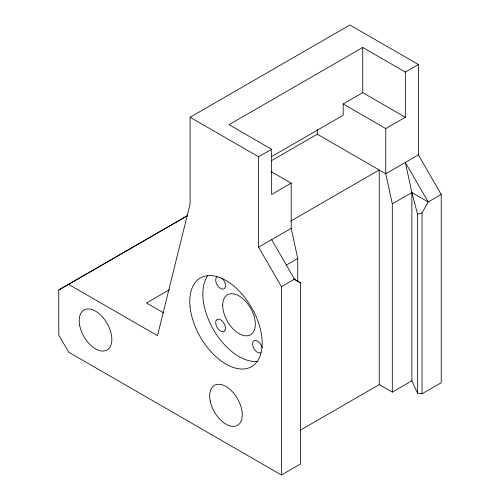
<?xml version="1.0" encoding="UTF-8"?>
<svg xmlns="http://www.w3.org/2000/svg" width="500" height="500" viewBox="0 0 500 500"><rect width="100%" height="100%" fill="white"/><g stroke="black" fill="none" stroke-linecap="round" stroke-linejoin="round"><path stroke-width="0.75" d="M290.763 221.069L379.244 169.969L379.256 384.6L392.3 392.131L392.3 203.844L411.869 192.55L428.175 201.962L405.337 162.431L411.869 192.55L411.869 380.838L417.575 393.125L422.025 393.8L422.019 212.9L428.175 201.962L441.219 194.431L418.387 154.894L418.381 64.519L349.888 25L190.113 117.256L190.113 203.875L157.5 335.662L68.562 284.331M271.581 156.6L343.181 115.262L343.181 103.969L385.763 128.544L405.331 117.25L405.325 72.056L362.744 47.481L229.044 124.675L271.637 149.269L271.644 194.456L291.206 183.156L270.925 171.45M343.181 103.969L362.744 92.669L405.331 117.25M187.875 215.419L58.781 289.981L58.788 335.175L68.731 352.212L281.438 475L281.438 286.712L258.606 247.169L258.6 156.794L271.637 149.269M405.325 72.056L418.381 64.519M271.35 160.719L317.281 134.2L317.281 129.575M58.781 289.981L187.556 215.619M169.462 289.719L146.5 302.969L163.337 312.694M258.606 247.169L291.206 228.344L291.206 183.156M418.387 154.894L385.763 173.738L317.281 134.2M286.275 265.094L297.744 258.469L291.206 228.344M281.438 286.712L294.488 279.181L300.637 283.012L300.637 463.919L281.438 475M300.238 430.25L379.256 384.6M392.3 392.131L411.869 380.838M422.025 393.8L441.219 382.719L441.219 194.431M417.575 393.125L417.569 214.188L422.019 212.9M300.637 283.012L293.475 278.856M190.113 117.256L258.6 156.794M271.644 239.638L294.488 279.181M411.869 192.55L417.569 214.188M392.3 203.844L385.763 173.738L385.763 128.544M362.744 47.481L362.744 92.669M297.744 258.469L297.744 281.038M257.125 361.425A51.194 29.556 60 0 1 213.425 329.562A51.194 29.556 60 0 1 207.662 275.788M260.931 352.719A6.919 3.994 60 0 1 254.013 348.731L253.238 347.113A6.919 3.994 60 0 1 254.013 340.737A6.919 3.994 60 0 1 259.919 343.25L260.931 344.731A6.919 3.994 60 0 1 262.2 347.994M217.106 276.837A6.919 3.994 60 0 0 217.106 284.831L218.119 286.312A6.919 3.994 60 0 0 224.025 288.819A6.919 3.994 60 0 0 224.8 282.45L224.025 280.831A6.919 3.994 60 0 0 221.831 278.106M224.812 330.706L224.031 331.425A6.919 3.994 60 0 1 217.113 327.431A6.919 3.994 60 0 1 217.113 319.444L218.125 319.131A6.919 3.994 60 0 1 224.031 323.438A6.919 3.994 60 0 1 224.812 330.706M222.712 305.369A23.062 13.312 60 0 0 247.175 335.794A23.062 13.312 60 0 0 247.175 303.181A23.062 13.312 60 0 0 222.712 305.369M190.087 307.056A51.194 29.556 60 0 0 248.019 368.194A51.194 29.556 60 0 0 239.825 291.688A51.194 29.556 60 0 0 190.087 307.056M210.225 401.112A23.062 13.312 60 0 0 237.506 425.3A23.062 13.312 60 0 0 230.194 389.581A23.062 13.312 60 0 0 210.225 401.112M79.775 325.8A23.062 13.312 60 0 0 107.056 349.988A23.062 13.312 60 0 0 99.75 314.269A23.062 13.312 60 0 0 79.775 325.8"/></g></svg>
